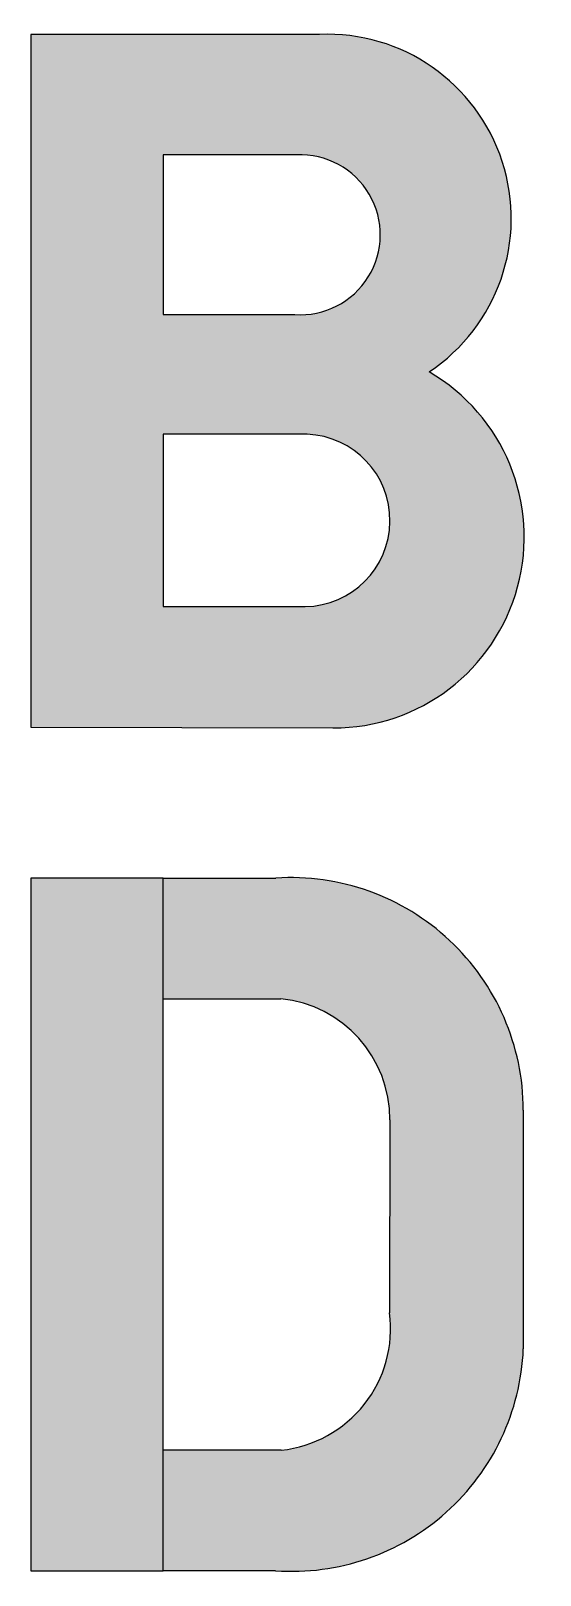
# Model space of a CAD drawing. Header units: inches. Extents: x 4017 to 5703, y -944 to 2840.
# Drawn here: x 5618.19 to 5632.85, y 1209.95 to 1254.35 of the extents above; entities that cross this region are included whole.
import ezdxf

# ---------------------------------------------------------------- set-up
doc = ezdxf.new("R2010")
doc.units = ezdxf.units.IN
doc.header["$MEASUREMENT"] = 0
doc.layers.add('A-VIEW-30', color=6, linetype='Continuous', lineweight=15)
doc.layers.add('TEXT', color=14, linetype='Continuous')

# ---------------------------------------------------------------- blocks, each defined once
blk = doc.blocks.new('A$C70B91C7D')
at = {"layer": 'TEXT', "true_color": 0x311916}
h = blk.add_hatch(color=19, dxfattribs=at)
edge = h.paths.add_edge_path()
edge.add_ellipse((5.226424386784089, -0.1714135763754996), major_axis=(-0.1213104172318021, 0.1213104172318021), ratio=0.9999999999999584, start_angle=168.5864843837329, end_angle=317.4007193408343)
edge.add_line((5.219238096311159, -5.315526919957847e-06), (4.950241431454145, 5.315526934168702e-06))
edge.add_line((4.950241431454145, 5.315526934168702e-06), (4.950241431454145, -0.6449668535154274))
edge.add_line((4.950241431454145, -0.6449668535154274), (5.231811462868819, -0.64583226099478))
edge.add_ellipse((5.232357594100165, -0.4681423385277554), major_axis=(-0.1256463425764041, 0.1256463425764041), ratio=0.9999999999999345, start_angle=134.8239015716738, end_angle=284.9527356337634)
edge = h.paths.add_edge_path(flags=16)
edge.add_line((5.073642967913543, -0.1123234140595599), (5.197937621751976, -0.1123234140595599))
edge.add_ellipse((5.201505880849538, -0.1866564139502174), major_axis=(-0.05262189347473917, 0.05262189347473917), ratio=0.9999999999994631, start_angle=130.8894271801645, end_angle=317.74829974145194, ccw=False)
edge.add_line((5.196171444197944, -0.2608835729376722), (5.073642967913543, -0.2608835729376722))
edge.add_line((5.073642967913543, -0.2608835729376722), (5.073642967913543, -0.1123234140595599))
edge = h.paths.add_edge_path(flags=16)
edge.add_line((5.073642967913543, -0.3723897252931039), (5.20788119405907, -0.3723897252931039))
edge.add_ellipse((5.204671120731689, -0.4525853863141833), major_axis=(0.05675230663759857, 0.05675230663759857), ratio=0.9999999999997102, start_angle=225.9299396859247, end_angle=402.7077872357384, ccw=False)
edge.add_line((5.205973722301536, -0.5328346968814657), (5.073642967913543, -0.5328346968814657))
edge.add_line((5.073642967913543, -0.5328346968814657), (5.073642967913543, -0.3723897252931039))
blk.add_hatch(color=19, dxfattribs=at).paths.add_polyline_path([(5.073642967913543, -0.7856555272355763), (4.950241431454145, -0.7856555272355763), (4.950241431454145, -1.430627696277938), (5.073642967913543, -1.430627696277938)])
h = blk.add_hatch(color=19, dxfattribs=at)
edge = h.paths.add_edge_path()
edge.add_ellipse((5.192390191109098, -1.002030824940746), major_axis=(-0.1533198496059556, 0.1533198496059556), ratio=0.9999999999999353, start_angle=225.1090804712302, end_angle=318.6990282982888)
edge.add_line((5.178401513208854, -0.7856555272355763), (5.073642967913543, -0.7856555272355763))
edge.add_line((5.073642967913543, -0.7856555272355763), (5.073642967913543, -0.8979624678605802))
edge.add_line((5.073642967913543, -0.8979624678605802), (5.183276674761856, -0.8979624678605802))
edge.add_ellipse((5.171894065659274, -1.010387298029229), major_axis=(-0.07990277288190481, 0.07990277288190484), ratio=0.9999999999998985, start_angle=224.7457854749307, end_angle=309.2187093395537, ccw=False)
edge.add_line((5.284892538492159, -1.010888662036294), (5.284550336982647, -1.190531715037565))
edge.add_ellipse((5.171717824379613, -1.20516784333131), major_axis=(-0.08045306753552331, 0.08045306753552334), ratio=0.9999999999998873, start_angle=141.0117520302398, end_angle=232.3908830505876, ccw=False)
edge.add_line((5.18363405403835, -1.318319933998993), (5.073642967913543, -1.318320755649466))
edge.add_line((5.073642967913543, -1.318320755649466), (5.073642967913543, -1.430627696277938))
edge.add_line((5.073642967913543, -1.430627696277938), (5.178397200466691, -1.430626913747588))
edge.add_ellipse((5.193353488560803, -1.215095174714889), major_axis=(0.1527704504870185, 0.1527704504870185), ratio=0.9999999999999621, start_angle=221.0304654825104, end_angle=312.6177336947104)
edge.add_line((5.40921680885765, -1.224075599784868), (5.40921680885765, -1.001618027028314))
at = {"layer": 'TEXT', "color": 19, "true_color": 0x311916}
for p, q in [((5.219238096310562, -5.315526919957847e-06), (4.950241431454145, 5.315526934168702e-06)), ((4.950241431454145, 5.315526934168702e-06), (4.950241431454145, -0.6449668535154274)), ((5.197937621751976, -0.1123234140595599), (5.073642967913543, -0.1123234140595599)), ((5.073642967913543, -0.1123234140595599), (5.073642967913543, -0.2608835729376722)), ((5.073642967913543, -0.2608835729376722), (5.196171444198711, -0.2608835729376722)), ((5.207881194059041, -0.3723897252931039), (5.073642967913543, -0.3723897252931039)), ((5.073642967913543, -0.3723897252931039), (5.073642967913543, -0.5328346968814657)), ((5.073642967913543, -0.5328346968814657), (5.205973722301508, -0.5328346968814657)), ((4.950241431454145, -0.6449668535154274), (5.231811462869047, -0.64583226099478)), ((4.950241431454145, -0.7856555272355763), (4.950241431454145, -1.430627696277938)), ((5.073642967913543, -0.7856555272355763), (4.950241431454145, -0.7856555272355763)), ((5.073642967913543, -1.430627696277938), (5.073642967913543, -0.7856555272355763)), ((5.073642967913543, -0.7856555272355763), (5.178401513209394, -0.7856555272355763)), ((5.073642967913543, -0.8979624678605802), (5.183276674761856, -0.8979624678605802)), ((5.40921680885765, -1.001618027027618), (5.40921680885765, -1.224075599785209)), ((5.284892538492159, -1.010888662036308), (5.284550336982647, -1.190531715037196)), ((5.18363405403835, -1.318319933998993), (5.073642036635675, -1.31832075565643)), ((4.950241431454145, -1.430627696277938), (5.073642967913543, -1.430627696277938)), ((5.178397200466691, -1.430626913747588), (5.073642967913543, -1.430627696277938))]:
    blk.add_line(p, q, dxfattribs=at)
for centre, major_axis, ratio, start_param, end_param in [((5.226424386784089, -0.1714135763754996), (-0.1213104172318021, 0.1213104172318021), 0.9999999999999584, 2.942389226858143, 5.539687600696005), ((5.201505880849538, -0.1866564139502174), (-0.05262189347473915, 0.05262189347473915), 0.9999999999994631, 2.284451460343227, 5.545754023102183), ((5.232357594100165, -0.4681423385277554), (-0.1256463425764041, 0.1256463425764041), 0.9999999999999347, 2.353120992810465, 4.973363449374142), ((5.204671120731689, -0.4525853863141833), (0.05675230663759857, 0.05675230663759857), 0.9999999999997102, 3.943221326351589, 7.028576810684429), ((5.192390191109098, -1.002030824940746), (-0.1533198496059556, 0.1533198496059556), 0.9999999999999354, 3.928894630359835, 5.56234736671172), ((5.171894065659274, -1.010387298029229), (-0.07990277288190481, 0.07990277288190484), 0.9999999999998984, 3.922553936518388, 5.396884586742552), ((5.171717824379613, -1.20516784333131), (-0.08045306753552331, 0.08045306753552334), 0.9999999999998872, 2.461119356933484, 4.055986060849837), ((5.193353488560803, -1.215095174714889), (0.1527704504870185, 0.1527704504870185), 0.9999999999999623, 3.857709369885484, 5.456208753095513)]:
    blk.add_ellipse(centre, major_axis=major_axis, ratio=ratio, start_param=start_param, end_param=end_param, dxfattribs=at)

msp = doc.modelspace()

# ---------------------------------------------------------------- block references
at = {"layer": 'A-VIEW-30', "lineweight": 40, "xscale": 30.87765168342476, "yscale": 30.87765168342476, "zscale": 30.87765168342476}
msp.add_blockref('A$C70B91C7D', (5465.340839969315, 1254.246819162576), dxfattribs=at)

doc.saveas('drawing.dxf')
